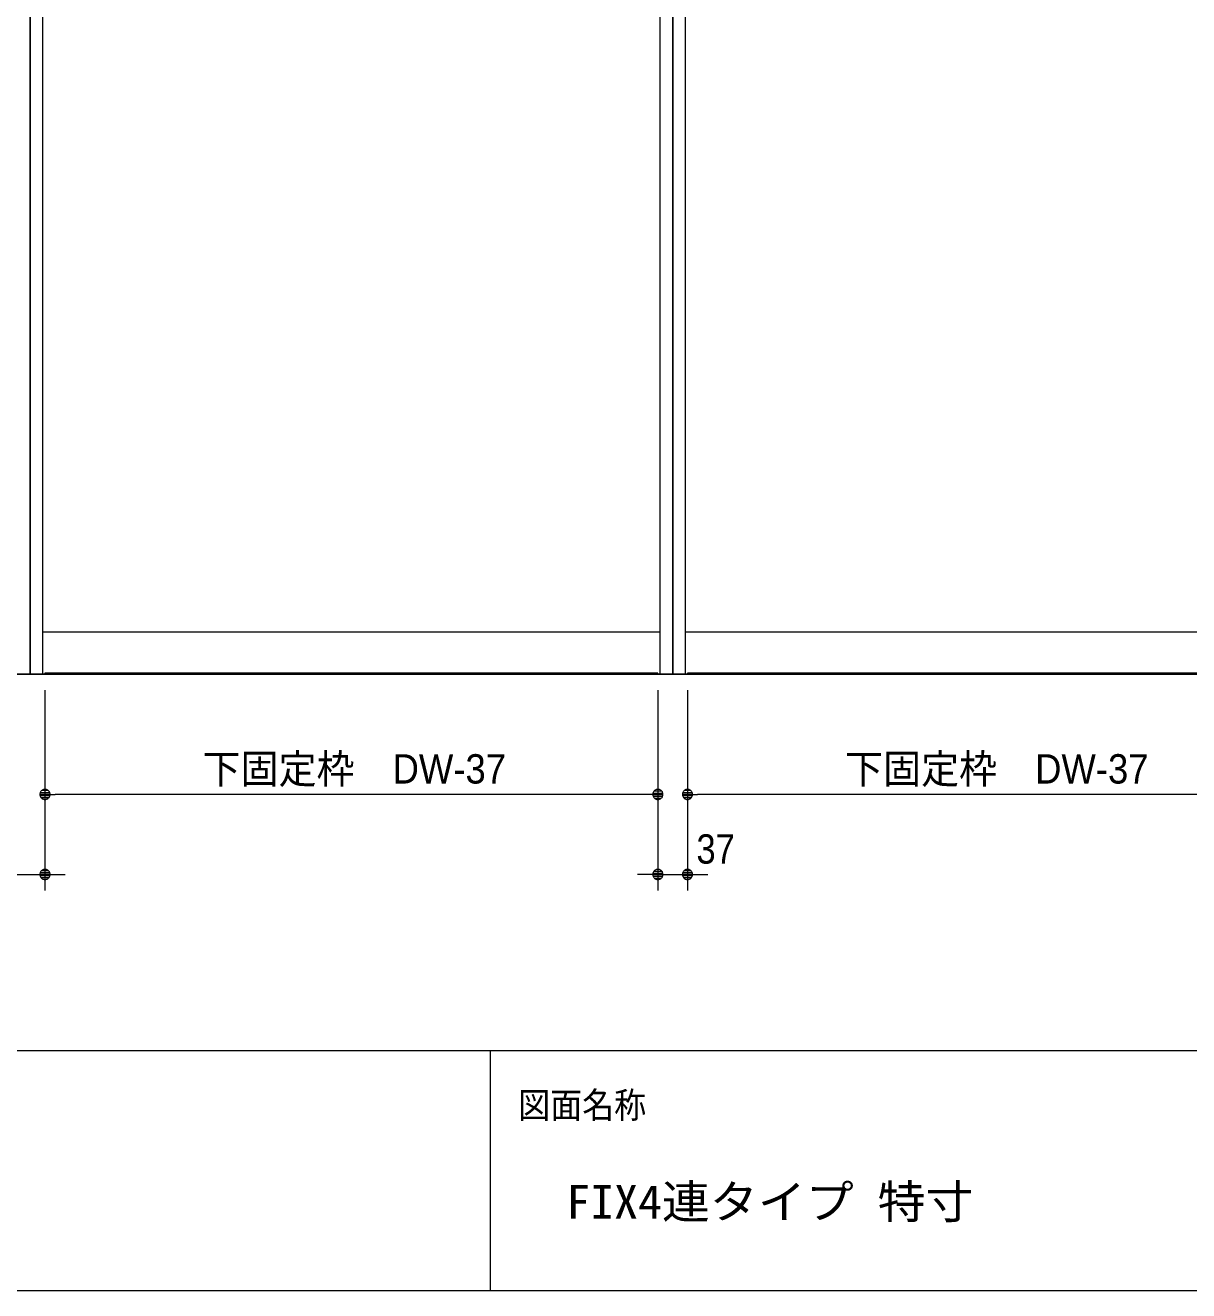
# Model space of a CAD drawing. Units: millimetres, scale not verified. Extents: x -6062 to 6062, y -3045 to 3045.
# Drawn here: x -4519 to -3065, y -2770 to -1189 of the extents above; entities that cross this region are included whole.
import ezdxf
from ezdxf.enums import TextEntityAlignment as Align

# ---------------------------------------------------------------- set-up
doc = ezdxf.new("R2010")
doc.units = ezdxf.units.MM
doc.header["$LTSCALE"] = 20
for name, color, linetype, lineweight in [('0-0_3一般', 7, 'Continuous', 9), ('0-2_2寸法-1', 7, 'Continuous', 9), ('0-3_0', 7, 'Continuous', 9), ('0-4_2寸法-2', 7, 'Continuous', 9), ('0-5_1図面枠', 7, 'Continuous', 9)]:
    doc.layers.add(name, color=color, linetype=linetype, lineweight=lineweight)
doc.styles.add('ＭＳ ゴシック', font='')
doc.styles.add('ＭＳ Ｐゴシック', font='')
doc.styles.get('ＭＳ ゴシック').set_extended_font_data('MS Gothic')
doc.styles.get('ＭＳ Ｐゴシック').set_extended_font_data('MS PGothic')

# ---------------------------------------------------------------- blocks, each defined once
blk = doc.blocks.new('_Dot')
at = {"layer": '0-3_0'}
for p, q in [((-10, 0), (-20, 0)), ((9.78, 2), (-9.78, 2)), ((7.99, 6), (-7.99, 6)), ((9.16, -3.98), (-9.16, -3.98)), ((6, -7.98), (-6, -7.98))]:
    blk.add_line(p, q, dxfattribs=at)
for points in [[(10, 0), (9.92, 1.25), (9.69, 2.49), (9.3, 3.68), (8.76, 4.82), (8.09, 5.88), (7.29, 6.85), (6.37, 7.71), (5.36, 8.44), (4.26, 9.05), (3.09, 9.51), (1.87, 9.82), (0.63, 9.98), (-0.63, 9.98), (-1.87, 9.82), (-3.09, 9.51), (-4.26, 9.05), (-5.36, 8.44), (-6.37, 7.71), (-7.29, 6.85), (-8.09, 5.88), (-8.76, 4.82), (-9.3, 3.68), (-9.69, 2.49), (-9.92, 1.25), (-10, 0), (0, 0)], [(-10, 0), (-9.92, -1.25), (-9.69, -2.49), (-9.3, -3.68), (-8.76, -4.82), (-8.09, -5.88), (-7.29, -6.85), (-6.37, -7.71), (-5.36, -8.44), (-4.26, -9.05), (-3.09, -9.51), (-1.87, -9.82), (-0.63, -9.98), (0.63, -9.98), (1.87, -9.82), (3.09, -9.51), (4.26, -9.05), (5.36, -8.44), (6.37, -7.71), (7.29, -6.85), (8.09, -5.88), (8.76, -4.82), (9.3, -3.68), (9.69, -2.49), (9.92, -1.25), (10, 0), (0, 0)]]:
    blk.add_lwpolyline(points, close=True, dxfattribs=at)
blk = doc.blocks.new('グループ-50')
at = {"layer": '0-0_3一般'}
for p in [(-54500, 6840), (-70560, -40000)]:
    blk.add_line(p, (-54500, -40000), dxfattribs=at)
blk = doc.blocks.new('グループ-53')
at = {"layer": '0-0_3一般'}
for p, q in [((-54180, -40000), (-54180, 6840)), ((-38760, 6840), (-38760, -40000)), ((-38440, 6840), (-38440, -40000)), ((-54180, -38940), (-38760, -38940)), ((-54500, -40000), (-38440, -40000))]:
    blk.add_line(p, q, dxfattribs=at)
blk.add_lwpolyline([(-54500, -40000), (-54500, 6840), (-38440, 6840)], dxfattribs=at)
blk = doc.blocks.new('グループ-55')
at = {"layer": '0-0_3一般'}
for p, q in [((-38810, -39970), (-54130, -39970)), ((-54130, -39970), (-54130, -40000)), ((-54130, -40000), (-38810, -40000)), ((-38810, -40000), (-38810, -39970))]:
    blk.add_line(p, q, dxfattribs=at)
blk = doc.blocks.new('グループ-56')
at = {"layer": '0-0_3一般'}
for p, q in [((-38440, -40000), (-38440, 6840)), ((-38120, -40000), (-38120, 6840)), ((-38120, -38940), (-22700, -38940)), ((-38440, -40000), (-22380, -40000))]:
    blk.add_line(p, q, dxfattribs=at)
blk = doc.blocks.new('グループ-58')
at = {"layer": '0-0_3一般'}
blk.add_lwpolyline([(-38070, -39970), (-38070, -40000), (-22750, -40000), (-22750, -39970)], close=True, dxfattribs=at)
blk = doc.blocks.new('グループ-62')
at = {"layer": '0-0_3一般'}
for p, q in [((-38440, 7000), (-38440, -40000)), ((-4320, -40000), (-72560, -40000))]:
    blk.add_line(p, q, dxfattribs=at)
blk = doc.blocks.new('グループ-63')
at = {"layer": '0-0_3一般'}
for name in ['グループ-62', 'グループ-50', 'グループ-53', 'グループ-56', 'グループ-55', 'グループ-58']:
    blk.add_blockref(name, (0, 0), dxfattribs=at)
blk = doc.blocks.new('グループ-76')
at = {"layer": '0-5_1図面枠'}
for p, q in [((-80000, -49400), (80000, -49400)), ((-43000, -49400), (-43000, -55400))]:
    blk.add_line(p, q, dxfattribs=at)
blk.add_lwpolyline([(-80000, 55400), (80000, 55400), (80000, -55400), (-80000, -55400)], close=True, dxfattribs=at)
blk = doc.blocks.new('図面枠')
at = {"layer": '0-5_1図面枠'}
blk.add_blockref('グループ-76', (0, 0), dxfattribs=at)
at = {"layer": '0-5_1図面枠', "style": 'ＭＳ ゴシック', "width": 0.9}
blk.add_text('図面名称', height=650.9, dxfattribs=at).set_placement((-42300.1, -51283.9), align=Align.BOTTOM_LEFT)

msp = doc.modelspace()

# ---------------------------------------------------------------- linework, layer by layer
at = {"layer": '0-2_2寸法-1'}
for p, q in [((-4494, -2020), (-4494, -2170)), ((-3728, -2020), (-3728, -2170)), ((-3691, -2020), (-3691, -2170)), ((-3740.71, -2150), (-4481.29, -2150)), ((-2937.71, -2150), (-3678.29, -2150))]:
    msp.add_line(p, q, dxfattribs=at)
at = {"layer": '0-4_2寸法-2'}
for p, q in [((-4494, -2020), (-4494, -2270)), ((-3728, -2020), (-3728, -2270)), ((-3691, -2020), (-3691, -2270)), ((-4531, -2250), (-4494, -2250)), ((-4481.29, -2250), (-4468.58, -2250)), ((-3740.71, -2250), (-3753.42, -2250)), ((-3728, -2250), (-3691, -2250)), ((-3678.29, -2250), (-3665.58, -2250))]:
    msp.add_line(p, q, dxfattribs=at)

# ---------------------------------------------------------------- block references
at = {"layer": '0-0_3一般', "xscale": 0.05, "yscale": 0.05}
msp.add_blockref('グループ-63', (-1787.5, 0), dxfattribs=at)
at = {"layer": '0-2_2寸法-1', "xscale": 0.6356201, "yscale": 0.6356201, "rotation": 180}
for p in [(-4494, -2150), (-3691, -2150)]:
    msp.add_blockref('_Dot', p, dxfattribs=at)
at = {"layer": '0-2_2寸法-1', "xscale": 0.6356201, "yscale": 0.6356201}
msp.add_blockref('_Dot', (-3728, -2150), dxfattribs=at)
at = {"layer": '0-4_2寸法-2', "xscale": 0.6356201, "yscale": 0.6356201, "rotation": 180}
for p in [(-4494, -2250), (-3691, -2250)]:
    msp.add_blockref('_Dot', p, dxfattribs=at)
at = {"layer": '0-4_2寸法-2', "xscale": 0.6356201, "yscale": 0.6356201}
msp.add_blockref('_Dot', (-3728, -2250), dxfattribs=at)
at = {"layer": '0-5_1図面枠', "xscale": 0.05, "yscale": 0.05}
msp.add_blockref('図面枠', (-1787.5, 0), dxfattribs=at)

# ---------------------------------------------------------------- texts
at = {"layer": '0-2_2寸法-1', "style": 'ＭＳ Ｐゴシック', "width": 0.95}
for p in [(-4297.08, -2147.47), (-3494.08, -2147.47)]:
    msp.add_text('下固定枠\u3000DW-37', height=36.66, dxfattribs=at).set_placement(p, align=Align.BOTTOM_LEFT)
at = {"layer": '0-4_2寸法-2', "style": 'ＭＳ Ｐゴシック', "width": 0.9}
msp.add_text('37', height=36.66, dxfattribs=at).set_placement((-3679.8, -2247.52), align=Align.BOTTOM_LEFT)
at = {"layer": '0-5_1図面枠', "style": 'ＭＳ ゴシック', "width": 1.05}
msp.add_text('FIX4連タイプ 特寸', height=41.84, dxfattribs=at).set_placement((-3842.46, -2692.37), align=Align.BOTTOM_LEFT)

doc.saveas('drawing.dxf')
